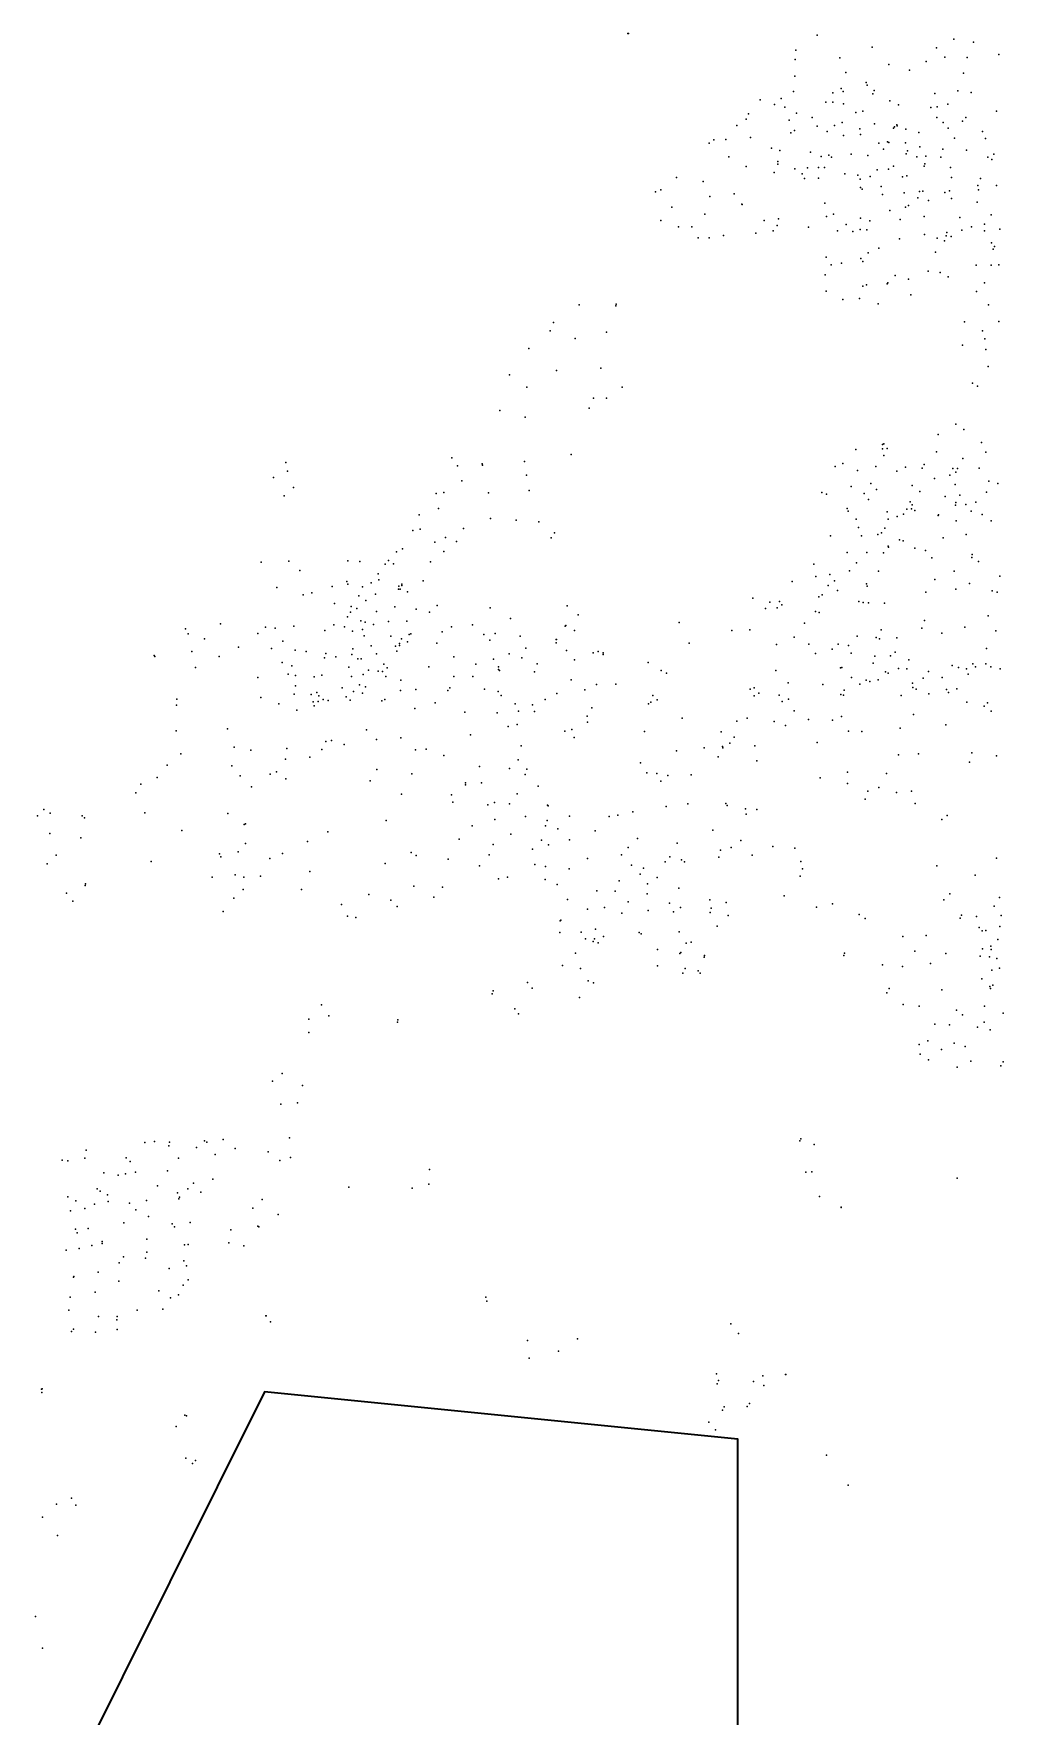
# Model space of a CAD drawing. Header units: millimetres. Extents: x -60275265 to 22802890, y -38578442 to 24337084.
# Drawn here: x 7221622 to 9820122, y -17916304 to -13405304 of the extents above; entities that cross this region are included whole.
import ezdxf

# ---------------------------------------------------------------- set-up
doc = ezdxf.new("R2010")
doc.units = ezdxf.units.MM
doc.header["$MEASUREMENT"] = 0
doc.layers.add('Outline', color=7, linetype='Continuous', true_color=0x000000)
doc.layers.add('particles', color=7, linetype='Continuous', true_color=0x000000)

msp = doc.modelspace()

# ---------------------------------------------------------------- linework, layer by layer
at = {"layer": 'Outline', "color": 3, "lineweight": 35, "true_color": 0x00ff00}
msp.add_lwpolyline([(13039331, -15644525), (11771230, -15644525), (11137351, -16154225), (11390938, -17810758), (11390938, -18320118), (9996120, -18575021), (9108430, -18320118), (9108430, -17173555), (7840611, -17045992), (7333096, -18065321), (7333096, -19467070), (7333096, -20358836), (6445571, -21505459), (5811691, -21887819), (4924165, -22014924), (3148832, -22014924), (2388023, -22014924), (1246851, -22397507)], dxfattribs=at)
at = {"layer": 'particles', "color": 93, "true_color": 0x67d435}
for p in [(8813622, -13405304), (8815622, -13405304), (9321622, -13409304), (9468622, -13441304), (9687622, -13420304), (9740622, -13428304), (9262622, -13474304), (9263622, -13449304), (9381622, -13470304), (9613622, -13480304), (9640622, -13443304), (9663622, -13468304), (9723622, -13469304), (9807622, -13461304), (9261622, -13519304), (9397622, -13509304), (9513622, -13488304), (9568622, -13503304), (9713622, -13511304), (9257622, -13560304), (9363622, -13564304), (9385622, -13552304), (9390622, -13560304), (9452622, -13536304), (9455622, -13543304), (9470622, -13566304), (9473622, -13557304), (9636622, -13565304), (9698622, -13558304), (9733622, -13563304), (9137622, -13620304), (9168622, -13582304), (9206622, -13595304), (9224622, -13579304), (9234622, -13602304), (9265622, -13618304), (9344622, -13589304), (9363622, -13589304), (9391622, -13593304), (9424622, -13616304), (9443622, -13613304), (9515622, -13585304), (9539622, -13596304), (9625622, -13603304), (9642622, -13601304), (9671622, -13594304), (9801622, -13613304), (9105622, -13651304), (9130622, -13634304), (9246622, -13637304), (9260622, -13665304), (9307622, -13630304), (9321622, -13653304), (9347622, -13667304), (9367622, -13651304), (9388622, -13643304), (9435622, -13660304), (9474622, -13647304), (9525622, -13658304), (9528622, -13655304), (9534622, -13649304), (9535622, -13652304), (9558622, -13661304), (9641622, -13630304), (9658622, -13643304), (9672622, -13658304), (9710622, -13640304), (9719622, -13630304), (9764622, -13667304), (9031622, -13699304), (9044622, -13690304), (9076622, -13689304), (9142622, -13683304), (9198622, -13712304), (9250622, -13671304), (9391622, -13678304), (9437622, -13675304), (9486622, -13699304), (9509622, -13695304), (9513622, -13697304), (9557622, -13698304), (9593622, -13670304), (9596622, -13708304), (9689622, -13685304), (9772622, -13686304), (9084622, -13735304), (9215622, -13748304), (9215622, -13755304), (9221622, -13718304), (9303622, -13723304), (9331622, -13734304), (9352622, -13731304), (9359622, -13736304), (9412622, -13728304), (9456622, -13732304), (9498622, -13715304), (9559622, -13727304), (9563622, -13719304), (9588622, -13735304), (9609622, -13754304), (9612622, -13733304), (9652622, -13736304), (9657622, -13715304), (9721622, -13717304), (9778622, -13736304), (9789622, -13742304), (9794622, -13728304), (8944622, -13791304), (9015622, -13801304), (9130622, -13761304), (9205622, -13777304), (9261622, -13767304), (9280622, -13781304), (9287622, -13793304), (9295622, -13765304), (9324622, -13764304), (9324622, -13792304), (9340622, -13764304), (9395622, -13781304), (9430622, -13784304), (9436622, -13795304), (9463622, -13788304), (9481622, -13770304), (9512622, -13768304), (9525622, -13760304), (9549622, -13789304), (9561622, -13786304), (9607622, -13760304), (9678622, -13764304), (9681622, -13791304), (9758622, -13793304), (8887622, -13829304), (8902622, -13824304), (9033622, -13842304), (9098622, -13834304), (9437622, -13817304), (9441622, -13822304), (9492622, -13815304), (9496622, -13836304), (9554622, -13832304), (9590622, -13845304), (9595622, -13828304), (9604622, -13827304), (9663622, -13831304), (9675622, -13826304), (9681622, -13847304), (9751622, -13812304), (9753622, -13824304), (9801622, -13812304), (8931622, -13870304), (9020622, -13889304), (9119622, -13862304), (9120622, -13863304), (9341622, -13859304), (9364622, -13889304), (9515622, -13879304), (9557622, -13870304), (9565622, -13866304), (9619622, -13852304), (9749622, -13857304), (9787622, -13891304), (8902622, -13906304), (8949622, -13923304), (8985622, -13923304), (9179622, -13906304), (9203622, -13934304), (9213622, -13919304), (9217622, -13901304), (9297622, -13924304), (9346622, -13895304), (9375622, -13934304), (9398622, -13917304), (9416622, -13935304), (9436622, -13930304), (9437622, -13900304), (9454622, -13931304), (9462622, -13907304), (9543622, -13903304), (9607622, -13895304), (9668622, -13938304), (9703622, -13898304), (9708622, -13932304), (9734622, -13923304), (9769622, -13916304), (9769622, -13934304), (9810622, -13929304), (9002622, -13952304), (9031622, -13952304), (9070622, -13946304), (9156622, -13940304), (9486622, -13980304), (9541622, -13955304), (9608622, -13943304), (9642622, -13953304), (9662622, -13960304), (9666622, -13947304), (9680622, -13949304), (9788622, -13966304), (9792622, -13983304), (9796622, -13976304), (9345622, -14004304), (9358622, -14025304), (9386622, -14020304), (9438622, -14008304), (9443622, -14016304), (9457622, -13993304), (9638622, -13991304), (9747622, -14026304), (9787622, -14026304), (9807622, -14025304), (9342622, -14052304), (9510622, -14073304), (9530622, -14053304), (9565622, -14063304), (9618622, -14042304), (9650622, -14045304), (9672622, -14057304), (9769622, -14073304), (9345622, -14095304), (9389622, -14118304), (9434622, -14115304), (9443622, -14082304), (9453622, -14078304), (9508622, -14076304), (9572622, -14105304), (9748622, -14096304), (8683622, -14132304), (8781622, -14135304), (8782622, -14130304), (9484622, -14129304), (9780622, -14132304), (8605622, -14202304), (8614622, -14179304), (8756622, -14205304), (9715622, -14178304), (9764622, -14202304), (9807622, -14177304), (8548622, -14249304), (8672622, -14222304), (9710622, -14240304), (9770622, -14223304), (9773622, -14252304), (9779622, -14297304), (8496622, -14320304), (8622622, -14308304), (8741622, -14302304), (9737622, -14342304), (8543622, -14353304), (8721622, -14382304), (8756622, -14382304), (8798622, -14353304), (9750622, -14350304), (8470622, -14415304), (8538622, -14433304), (8710622, -14409304), (9645622, -14480304), (9692622, -14452304), (9714622, -14466304), (9424622, -14520304), (9496622, -14506304), (9496622, -14518304), (9499622, -14505304), (9508622, -14517304), (9761622, -14501304), (7897622, -14555304), (8342622, -14542304), (8357622, -14564304), (8423622, -14558304), (8424622, -14562304), (8536622, -14552304), (8661622, -14533304), (9369622, -14565304), (9389622, -14557304), (9478622, -14565304), (9499622, -14536304), (9557622, -14567304), (9602622, -14570304), (9607622, -14560304), (9640622, -14526304), (9711622, -14544304), (9755622, -14570304), (9773622, -14527304), (7864622, -14595304), (7901622, -14578304), (8368622, -14604304), (8542622, -14589304), (9429622, -14576304), (9464622, -14611304), (9534622, -14578304), (9635622, -14598304), (9676622, -14589304), (9684622, -14571304), (9690622, -14614304), (9692622, -14581304), (9697622, -14571304), (9781622, -14605304), (9805622, -14611304), (7892622, -14644304), (7917622, -14622304), (8300622, -14638304), (8320622, -14635304), (8440622, -14636304), (8549622, -14630304), (9333622, -14635304), (9346622, -14640304), (9412622, -14619304), (9447622, -14638304), (9458622, -14654304), (9480622, -14627304), (9570622, -14660304), (9575622, -14616304), (9596622, -14632304), (9664622, -14646304), (9703622, -14642304), (9774622, -14634304), (8254622, -14695304), (8306622, -14678304), (8445622, -14705304), (9401622, -14678304), (9404622, -14685304), (9508622, -14687304), (9535622, -14699304), (9552622, -14693304), (9561622, -14680304), (9573622, -14679304), (9575622, -14668304), (9582622, -14683304), (9645622, -14697304), (9646622, -14695304), (9691622, -14669304), (9692622, -14662304), (9719622, -14667304), (9733622, -14685304), (9746622, -14661304), (9763622, -14694304), (8237622, -14737304), (8257622, -14733304), (8373622, -14732304), (8514622, -14709304), (8575622, -14714304), (8617622, -14743304), (9425622, -14707304), (9431622, -14729304), (9483622, -14748304), (9493622, -14743304), (9502622, -14731304), (9511622, -14707304), (9693622, -14711304), (9720622, -14748304), (9787622, -14711304), (8193622, -14794304), (8209622, -14786304), (8296622, -14768304), (8320622, -14793304), (8325622, -14756304), (8354622, -14766304), (8608622, -14757304), (9356622, -14751304), (9439622, -14751304), (9511622, -14779304), (9512622, -14782304), (9541622, -14762304), (9551622, -14765304), (9582622, -14784304), (9611622, -14791304), (9658622, -14757304), (7831622, -14822304), (7905622, -14819304), (8063622, -14818304), (8095622, -14820304), (8163622, -14827304), (8172622, -14817304), (8185622, -14826304), (8284622, -14821304), (9312622, -14827304), (9401622, -14796304), (9426622, -14824304), (9454622, -14796304), (9498622, -14797304), (9628622, -14810304), (9735622, -14809304), (9736622, -14801304), (9753622, -14820304), (7934622, -14844304), (8060622, -14874304), (8063622, -14881304), (8125622, -14877304), (8144622, -14853304), (8146622, -14869304), (8208622, -14881304), (8208622, -14884304), (8265622, -14872304), (9254622, -14874304), (9317622, -14860304), (9350622, -14884304), (9355622, -14855304), (9367622, -14872304), (9407622, -14845304), (9453622, -14880304), (9485622, -14846304), (9636622, -14868304), (9688622, -14846304), (9729622, -14879304), (9810622, -14859304), (7873622, -14890304), (7943622, -14909304), (7966622, -14904304), (8021622, -14887304), (8092622, -14912304), (8102622, -14888304), (8111622, -14925304), (8137622, -14908304), (8199622, -14894304), (8200622, -14886304), (8203622, -14894304), (8223622, -14901304), (9148622, -14918304), (9194622, -14929304), (9220622, -14927304), (9325622, -14915304), (9334622, -14909304), (9375622, -14898304), (9432622, -14927304), (9444622, -14930304), (9455622, -14886304), (9458622, -14931304), (9612622, -14902304), (9692622, -14894304), (9790622, -14899304), (9803622, -14902304), (8027622, -14933304), (8062622, -14968304), (8070622, -14956304), (8072622, -14941304), (8087622, -14946304), (8140622, -14954304), (8189622, -14942304), (8246622, -14948304), (8282622, -14956304), (8302622, -14938304), (8444622, -14944304), (8499622, -14973304), (8651622, -14939304), (8680622, -14963304), (9182622, -14946304), (9213622, -14944304), (9226622, -14936304), (9316622, -14954304), (9326622, -14957304), (9501622, -14932304), (9779622, -14966304), (7628622, -15001304), (7635622, -15014304), (7722622, -14987304), (7822622, -15013304), (7842622, -14996304), (7868622, -14999304), (7918622, -14993304), (8001622, -15005304), (8025622, -14990304), (8054622, -14995304), (8075622, -15007304), (8098622, -14979304), (8102622, -15002304), (8107622, -15019304), (8109622, -14983304), (8132622, -14989304), (8172622, -14981304), (8178622, -15020304), (8221622, -14980304), (8227622, -15016304), (8232622, -15014304), (8316622, -15009304), (8341622, -14995304), (8397622, -14990304), (8427622, -15016304), (8458622, -15013304), (8525622, -15020304), (8645622, -14993304), (8647622, -14992304), (8670622, -15005304), (8951622, -14984304), (9092622, -15005304), (9140622, -15003304), (9287622, -14985304), (9428622, -15020304), (9492622, -15003304), (9601622, -14999304), (9608622, -14978304), (9655622, -15012304), (9716622, -14996304), (9799622, -15006304), (7645622, -15061304), (7679622, -15027304), (7770622, -15050304), (7858622, -15053304), (7889622, -15034304), (7922622, -15058304), (7951622, -15061304), (8076622, -15054304), (8125622, -15046304), (8191622, -15047304), (8194622, -15060304), (8201622, -15040304), (8201622, -15045304), (8207622, -15027304), (8223622, -15035304), (8301622, -15039304), (8443622, -15031304), (8540622, -15052304), (8621622, -15029304), (8621622, -15038304), (8622622, -15029304), (8649622, -15059304), (8720622, -15065304), (8734622, -15061304), (8747622, -15065304), (8978622, -15039304), (9212622, -15043304), (9212622, -15043304), (9259622, -15023304), (9298622, -15042304), (9361622, -15055304), (9377622, -15042304), (9405622, -15045304), (9412622, -15066304), (9479622, -15024304), (9488622, -15027304), (9530622, -15063304), (9534622, -15025304), (9774622, -15053304), (7544622, -15072304), (7546622, -15075304), (7655622, -15104304), (7718622, -15075304), (7887622, -15091304), (7913622, -15100304), (8000622, -15078304), (8004622, -15067304), (8031622, -15076304), (8066622, -15103304), (8074622, -15069304), (8090622, -15081304), (8099622, -15081304), (8118622, -15111304), (8140622, -15068304), (8159622, -15095304), (8168622, -15105304), (8280622, -15102304), (8347622, -15076304), (8406622, -15095304), (8453622, -15082304), (8467622, -15102304), (8467622, -15110304), (8495622, -15068304), (8529622, -15078304), (8570622, -15094304), (8670622, -15084304), (8747622, -15069304), (8868622, -15091304), (9316622, -15067304), (9383622, -15105304), (9387622, -15104304), (9471622, -15093304), (9475622, -15074304), (9517622, -15073304), (9539622, -15107304), (9561622, -15108304), (9566622, -15084304), (9682622, -15099304), (9699622, -15104304), (9721622, -15108304), (9738622, -15094304), (9745622, -15102304), (9773622, -15094304), (9786622, -15102304), (9811622, -15108304), (7822622, -15131304), (7903622, -15122304), (7923622, -15126304), (7923622, -15153304), (7973622, -15129304), (7993622, -15125304), (8073622, -15128304), (8094622, -15151304), (8104622, -15123304), (8110622, -15156304), (8144622, -15114304), (8156622, -15115304), (8165622, -15128304), (8205622, -15138304), (8347622, -15128304), (8398622, -15128304), (8469622, -15112304), (8563622, -15116304), (8661622, -15137304), (8729622, -15150304), (8781622, -15149304), (8903622, -15112304), (8917622, -15119304), (9210622, -15112304), (9243622, -15145304), (9336622, -15150304), (9413622, -15131304), (9435622, -15149304), (9452622, -15138304), (9462622, -15142304), (9484622, -15137304), (9504622, -15116304), (9511622, -15119304), (9576622, -15146304), (9605622, -15133304), (9619622, -15115304), (9656622, -15131304), (9725622, -15122304), (7605622, -15189304), (7830622, -15185304), (7919622, -15176304), (7965622, -15177304), (7970622, -15196304), (7980622, -15171304), (7983622, -15195304), (7985622, -15180304), (7997622, -15190304), (8010622, -15193304), (8048622, -15159304), (8058622, -15183304), (8069622, -15192304), (8078622, -15169304), (8102622, -15173304), (8154622, -15194304), (8162622, -15190304), (8204622, -15166304), (8245622, -15163304), (8297622, -15199304), (8331622, -15166304), (8336622, -15159304), (8429622, -15162304), (8466622, -15169304), (8474622, -15179304), (8592622, -15190304), (8623622, -15174304), (8698622, -15164304), (8875622, -15197304), (8880622, -15179304), (8892622, -15191304), (9141622, -15162304), (9152622, -15159304), (9152622, -15180304), (9164622, -15173304), (9219622, -15178304), (9227622, -15195304), (9244622, -15189304), (9384622, -15177304), (9391622, -15178304), (9393622, -15165304), (9546622, -15179304), (9577622, -15158304), (9586622, -15162304), (9620622, -15175304), (9667622, -15163304), (9673622, -15171304), (9695622, -15161304), (9722622, -15197304), (9777622, -15199304), (7604622, -15205304), (7878622, -15202304), (7926622, -15219304), (7973622, -15207304), (8242622, -15214304), (8376622, -15224304), (8463622, -15226304), (8511622, -15202304), (8520622, -15221304), (8558622, -15204304), (8563622, -15222304), (8704622, -15235304), (8717622, -15212304), (8869622, -15202304), (8959622, -15240304), (9133622, -15240304), (9259622, -15220304), (9297622, -15244304), (9362622, -15245304), (9386622, -15236304), (9579622, -15230304), (9768622, -15208304), (9787622, -15221304), (7603622, -15274304), (7740622, -15269304), (8113622, -15271304), (8392622, -15285304), (8493622, -15262304), (8517622, -15257304), (8644622, -15275304), (8663622, -15270304), (8705622, -15251304), (8858622, -15276304), (9063622, -15277304), (9098622, -15291304), (9105622, -15248304), (9205622, -15249304), (9236622, -15260304), (9405622, -15275304), (9440622, -15276304), (9543622, -15267304), (9665622, -15258304), (7615622, -15336304), (7758622, -15318304), (7803622, -15326304), (7899622, -15321304), (7993622, -15324304), (8004622, -15303304), (8019622, -15300304), (8053622, -15311304), (8140622, -15297304), (8205622, -15293304), (8244622, -15325304), (8273622, -15323304), (8527622, -15314304), (8669622, -15292304), (8944622, -15328304), (9018622, -15320304), (9067622, -15316304), (9068622, -15320304), (9087622, -15307304), (9154622, -15314304), (9321622, -15305304), (9592622, -15336304), (9735622, -15333304), (7579622, -15366304), (7579622, -15366304), (7752622, -15368304), (7896622, -15350304), (7961622, -15345304), (8141622, -15378304), (8320622, -15340304), (8416622, -15370304), (8496622, -15375304), (8519622, -15352304), (8543622, -15377304), (8847622, -15360304), (9055622, -15344304), (9159622, -15354304), (9539622, -15338304), (9729622, -15358304), (9801622, -15341304), (7508622, -15417304), (7552622, -15399304), (7774622, -15395304), (7805622, -15424304), (7855622, -15390304), (7872622, -15384304), (7897622, -15403304), (8123622, -15408304), (8234622, -15389304), (8378622, -15413304), (8378622, -15419304), (8421622, -15413304), (8538622, -15391304), (8573622, -15422304), (8864622, -15387304), (8891622, -15388304), (8902622, -15409304), (8920622, -15394304), (8983622, -15392304), (9329622, -15400304), (9402622, -15385304), (9402622, -15415304), (9486622, -15426304), (9506622, -15388304), (7495622, -15440304), (8207622, -15444304), (8341622, -15446304), (8344622, -15465304), (8438622, -15472304), (8456622, -15466304), (8496622, -15470304), (8517622, -15443304), (8974622, -15470304), (9076622, -15469304), (9449622, -15457304), (9456622, -15436304), (9533622, -15439304), (9573622, -15436304), (9583622, -15469304), (7231622, -15502304), (7248622, -15485304), (7265622, -15495304), (7351622, -15502304), (7357622, -15507304), (7519622, -15494304), (7741622, -15496304), (8166622, -15514304), (8457622, -15512304), (8539622, -15504304), (8597622, -15514304), (8598622, -15473304), (8600622, -15475304), (8657622, -15503304), (8763622, -15504304), (8786622, -15500304), (8827622, -15491304), (8916622, -15477304), (9079622, -15474304), (9129622, -15483304), (9130622, -15497304), (9159622, -15485304), (9655622, -15512304), (9669622, -15501304), (7264622, -15549304), (7347622, -15561304), (7618622, -15541304), (7785622, -15525304), (7789622, -15523304), (8009622, -15545304), (8396622, -15529304), (8500622, -15551304), (8593622, -15529304), (8626622, -15537304), (8726622, -15542304), (9041622, -15540304), (7281622, -15607304), (7719622, -15604304), (7769622, -15598304), (7789622, -15576304), (7888622, -15603304), (7955622, -15571304), (8233622, -15600304), (8361622, -15564304), (8442622, -15606304), (8452622, -15579304), (8558622, -15591304), (8582622, -15567304), (8601622, -15580304), (8657622, -15566304), (8796622, -15606304), (8814622, -15587304), (8839622, -15563304), (8945622, -15575304), (9062622, -15594304), (9090622, -15587304), (9116622, -15568304), (9146622, -15607304), (9202622, -15584304), (9261622, -15589304), (7257622, -15631304), (7536622, -15624304), (7723622, -15612304), (7854622, -15616304), (7961622, -15651304), (8163622, -15630304), (8246622, -15608304), (8332622, -15618304), (8416622, -15636304), (8564622, -15632304), (8593622, -15638304), (8656622, -15644304), (8705622, -15616304), (8823622, -15634304), (8855622, -15642304), (8913622, -15625304), (8926622, -15612304), (8957622, -15620304), (8965622, -15625304), (9057622, -15613304), (9277622, -15624304), (9281622, -15644304), (9641622, -15636304), (9801622, -15615304), (7359622, -15689304), (7360622, -15684304), (7699622, -15666304), (7761622, -15660304), (7784622, -15666304), (7784622, -15666304), (7829622, -15664304), (8240622, -15690304), (8317622, -15693304), (8467622, -15671304), (8491622, -15666304), (8592622, -15673304), (8624622, -15686304), (8790622, -15676304), (8846622, -15658304), (8866622, -15684304), (8892622, -15667304), (8950622, -15696304), (9275622, -15664304), (9744622, -15661304), (7309622, -15709304), (7326622, -15731304), (7757622, -15723304), (7782622, -15699304), (7939622, -15699304), (8046622, -15740304), (8119622, -15713304), (8178622, -15728304), (8293622, -15720304), (8652622, -15726304), (8730622, -15703304), (8779622, -15704304), (8814622, -15732304), (8865622, -15711304), (8925622, -15736304), (9033622, -15727304), (9077622, -15734304), (9232622, -15716304), (9362622, -15738304), (9660622, -15727304), (9676622, -15711304), (9809622, -15721304), (7729622, -15758304), (8062622, -15771304), (8084622, -15774304), (8195622, -15745304), (8632622, -15783304), (8634622, -15782304), (8705622, -15752304), (8751622, -15748304), (8797622, -15763304), (8868622, -15756304), (8936622, -15759304), (8936622, -15759304), (8954622, -15748304), (9034622, -15761304), (9037622, -15749304), (9082622, -15769304), (9319622, -15747304), (9433622, -15766304), (9449622, -15777304), (9704622, -15776304), (9707622, -15768304), (9748622, -15772304), (9795622, -15744304), (9814622, -15769304), (8631622, -15815304), (8688622, -15814304), (8700622, -15832304), (8724622, -15832304), (8727622, -15806304), (8748622, -15825304), (8844622, -15815304), (8849622, -15818304), (8951622, -15813304), (9053622, -15798304), (9550622, -15825304), (9613622, -15823304), (9755622, -15801304), (9763622, -15810304), (9773622, -15809304), (9805622, -15833304), (9810622, -15799304), (8673622, -15870304), (8720622, -15839304), (8734622, -15842304), (8893622, -15860304), (8953622, -15871304), (8955622, -15868304), (8970622, -15843304), (8983622, -15841304), (9019622, -15876304), (9392622, -15876304), (9394622, -15870304), (9582622, -15865304), (9665622, -15871304), (9757622, -15878304), (9764622, -15858304), (9786622, -15851304), (9787622, -15860304), (8638622, -15903304), (8686622, -15911304), (8893622, -15904304), (8967622, -15911304), (9002622, -15917304), (9018622, -15881304), (9496622, -15901304), (9549622, -15906304), (9624622, -15898304), (9782622, -15880304), (9789622, -15916304), (9802622, -15884304), (9809622, -15910304), (8544622, -15949304), (8557622, -15964304), (8707622, -15944304), (8721622, -15950304), (8961622, -15924304), (9007622, -15924304), (9514622, -15965304), (9655622, -15968304), (9762622, -15939304), (9783622, -15959304), (9785622, -15965304), (9791622, -15956304), (7992622, -16009304), (8450622, -15979304), (8452622, -15971304), (8684622, -15989304), (9507622, -15976304), (9551622, -16008304), (9594622, -16012304), (9769622, -16012304), (7958622, -16047304), (8012622, -16038304), (8196622, -16055304), (8197622, -16049304), (8510622, -16019304), (8520622, -16033304), (9694622, -16023304), (9710622, -16035304), (9768622, -16055304), (9819622, -16031304), (7958622, -16083304), (9636622, -16060304), (9675622, -16062304), (9750622, -16068304), (9784622, -16076304), (9594622, -16115304), (9597622, -16141304), (9617622, -16105304), (9654622, -16128304), (9688622, -16111304), (9717622, -16120304), (7887622, -16193304), (9619622, -16156304), (9696622, -16176304), (9732622, -16160304), (9813622, -16172304), (9819622, -16161304), (7861622, -16213304), (7941622, -16225304), (7883622, -16275304), (7928622, -16271304), (7679622, -16373304), (7729622, -16370304), (7907622, -16365304), (7907622, -16365304), (9274622, -16373304), (9277622, -16368304), (7362622, -16398304), (7469622, -16419304), (7519622, -16378304), (7545622, -16375304), (7583622, -16387304), (7585622, -16377304), (7657622, -16391304), (7685622, -16377304), (7707622, -16410304), (7761622, -16394304), (7849622, -16403304), (7909622, -16418304), (9313622, -16383304), (7297622, -16425304), (7313622, -16427304), (7358622, -16420304), (7409622, -16459304), (7467622, -16462304), (7480622, -16429304), (7494622, -16457304), (7580622, -16454304), (7609622, -16420304), (7881622, -16426304), (8282622, -16450304), (9290622, -16457304), (9306622, -16456304), (7391622, -16502304), (7399622, -16508304), (7447622, -16465304), (7553622, -16494304), (7634622, -16502304), (7649622, -16487304), (7701622, -16476304), (8066622, -16497304), (8235622, -16500304), (8280622, -16489304), (9696622, -16473304), (7313622, -16523304), (7334622, -16534304), (7358622, -16555304), (7384622, -16543304), (7419622, -16518304), (7421622, -16536304), (7478622, -16540304), (7523622, -16533304), (7606622, -16513304), (7610622, -16529304), (7612622, -16524304), (7669622, -16511304), (7808622, -16554304), (7833622, -16530304), (9327622, -16522304), (9385622, -16551304), (9385622, -16552304), (7320622, -16561304), (7463622, -16593304), (7495622, -16558304), (7529622, -16576304), (7592622, -16596304), (7640622, -16592304), (7876622, -16571304), (7333622, -16610304), (7338622, -16620304), (7367622, -16608304), (7405622, -16643304), (7524622, -16637304), (7598622, -16604304), (7749622, -16612304), (7822622, -16602304), (7824622, -16604304), (7308622, -16666304), (7343622, -16662304), (7377622, -16654304), (7405622, -16648304), (7462622, -16684304), (7521622, -16688304), (7524622, -16672304), (7625622, -16652304), (7635622, -16651304), (7744622, -16647304), (7784622, -16655304), (7394622, -16725304), (7450622, -16700304), (7584622, -16715304), (7623622, -16695304), (7631622, -16708304), (7328622, -16739304), (7329622, -16737304), (7386622, -16779304), (7449622, -16749304), (7556622, -16775304), (7622622, -16760304), (7635622, -16746304), (7319622, -16792304), (7567622, -16824304), (7588622, -16794304), (7609622, -16786304), (8433622, -16792304), (8435622, -16803304), (8435622, -16803304), (7315622, -16827304), (7395622, -16844304), (7444622, -16853304), (7445622, -16844304), (7498622, -16827304), (7843622, -16842304), (7844622, -16842304), (7856622, -16858304), (9089622, -16864304), (7322622, -16884304), (7328622, -16878304), (7387622, -16886304), (7445622, -16879304), (8544622, -16908304), (8678622, -16904304), (9110622, -16890304), (8549622, -16956304), (8627622, -16937304), (9051622, -16998304), (9175622, -17003304), (9236622, -17000304), (9237622, -17000304), (7242622, -17039304), (7243622, -17048304), (7244622, -17038304), (9053622, -17025304), (9056622, -17016304), (9150622, -17018304), (9178622, -17029304), (9067622, -17095304), (9071622, -17086304), (9133622, -17085304), (9139622, -17077304), (7603622, -17139304), (7626622, -17109304), (7631622, -17110304), (9030622, -17127304), (9048622, -17148304), (7629622, -17224304), (7655622, -17230304), (9346622, -17216304), (9346622, -17216304), (7647622, -17238304), (9404622, -17296304), (9404622, -17296304), (7282622, -17347304), (7322622, -17331304), (7334622, -17350304), (7245622, -17382304), (7285622, -17431304), (7226622, -17648304), (7245622, -17733304)]:
    msp.add_point(p, dxfattribs=at)

doc.saveas('drawing.dxf')
